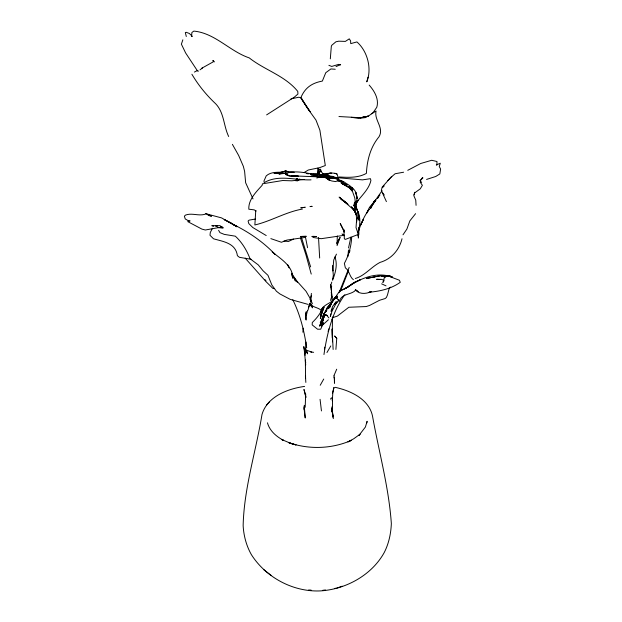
<?xml version="1.0" encoding="UTF-8"?>
<svg xmlns="http://www.w3.org/2000/svg" width="622" height="622" viewBox="0 0 622 622"><rect width="100%" height="100%" fill="white"/><g stroke="black" fill="none" stroke-linecap="round" stroke-linejoin="round"><path stroke-width="0.93" d="M305.192 407.27L305.674 393.928M337.326 235.948L337.031 244.337M305.589 378.573L305.355 360.052M310.705 301.273L311.373 293.397M331.658 286.097C330.461 291.259 332.941 296.266 331.969 301.336M317.819 168.165L317.438 175.21M285.529 171.447L285.584 170.405L288.865 172.566M318.861 172.9L318.689 168.632M330.313 58.857L331.316 46.417L331.713 45.336L335.919 41.791L338.726 41.184L345.389 41.394L349.269 38.836L350.606 40.92L350.738 43.618L356.927 41.931C367.462 51.152 372.135 68.568 366.801 81.847L367.999 77.229M306.094 320.097L306.444 314.981L307.532 310.448M351.694 237.456C351.173 246.475 348.678 255.44 344.37 263.378L345.35 267.818C349.556 270.733 349.377 276.673 353.389 279.69M305.488 349.634L306.055 342.046M335.896 349.432L336.751 338.345L334.745 336.082L336.751 338.345M332.179 407.387L332.21 412.075M191.56 36.527L191.895 32.507L193.839 31.1C215.018 33.075 229.65 51.253 249.251 57.9C264.677 70.115 285.133 75.713 297.775 91.418L297.93 94.023L294.494 97.016L266.613 114.891M347.869 256.746L348.483 250.013M357.79 231.174L358.319 232.309L358.762 227.706L358.878 234.206L345.428 239.384L344.394 238.91L343.709 229.401L344.168 231.252M318.744 172.838L319 170.265M356.74 220.32L356.554 222.186C357.152 216.503 355.675 210.796 351.469 206.792L356.025 213.004M358.28 238.117L358.692 234.23M310.199 305.938L310.502 303.139M354.828 205.128L354.641 206.792L355.947 210.329L353.731 204.817L355.248 208.642M355.014 203.472L355.209 201.808L354.517 205.003L355.271 208.137L354.299 203.044L354.773 205.843M331.215 289.875L331.425 288.313M323.961 354.548C327.04 333.695 332.249 311.871 344.876 294.657M324.49 348.958L324.746 347.162M356.67 219.154L356.025 227.582L358.039 233.491L357.868 231.609M305.627 315.82L306.234 311.77L305.519 316.264L305.853 319.521M330.795 313.861L330.383 316.497L332.094 311.016L336.253 303.155M303.178 328.159L302.891 332.202M333.936 377.741L334.216 375.937M358.319 232.309C359.741 225.592 360.993 218.33 358.047 211.822L358.987 220.25L358.544 214.637M366.809 423.022L367.112 421.296L365.402 427.034L359.026 435.33L360.091 434.187L353.669 438.813L347.931 441.869L351.43 440.337C331.767 449.014 308.761 449.714 288.546 442.553L296.08 444.924L291.998 443.89L281.416 439.404L283.578 440.376C276.393 436.613 269.668 430.914 267.46 422.812M332.63 279.123L333.322 275.499L332.583 265.508M307.968 310.246L309.694 303.948M350.894 237.114L348.522 247.984M332.389 319.172L332.848 317.298M332.475 393.384L334.014 387.42C331.417 395.444 333.26 403.795 332.109 411.982L332.226 410.123L333.322 418.614M414.034 194.772L414.703 192.276M316.466 176.189L317.22 174.821L319.646 174.914L322.367 175.878L321.613 175.769L328.253 175.979L338.5 178.032L328.836 176.205L320.314 175.505M189.718 221.502L189.959 220.631L188.342 220.919L187.797 221.65L201.917 229.114L205.307 230L217.957 227.714L223.119 227.854L219.908 225.63L211.861 225.724L213.626 226.027L212.257 225.389M332.583 280.297C335.429 272.77 337.8 264.848 334.916 256.87M383.3 282.194L383.821 280.374L381.69 279.371L376.582 279.294L379.809 279.511M322.056 319.778L319.553 326.146L323.51 319.047L321.076 325.757L323.51 319.047L320.244 325.112L321.076 322.499M328.105 331.44L328.882 328.82M323.891 315.813L322.344 320.89L321.107 322.88L320.276 322.678L326.877 308.092L332.202 301.997M330.507 300.457L331.814 296.212M331.79 282.085L330.92 284.829L331.573 291.64M310.005 299.641L311.319 295.683M358.505 231.298C360.962 223.422 364.375 215.717 369.305 209.062L366.7 213.113L369.522 207.289L375.696 199.88M182.852 39.824L181.391 44.178L185.636 52.979L197.594 71.071L198.558 71.071M320.82 312.703C321.185 305.752 328.268 304.267 332.832 300.714M308.496 307.478L309.717 303.971M325.127 314.678L322.344 320.89L324.933 314.67M331.923 319.848L332.894 317.127M300.613 98.276C304.718 87.889 311.715 83.045 322.359 81.078L325.765 72.72L330.881 68.956L335.235 69.252M320.968 312.586L322.966 307.26C320.773 313.208 316.816 318.169 312.298 322.515L312.174 324.878L317.531 329.209L320.711 329.209L323.487 322.748L321.784 325.78M340.537 291.096L348.615 270.492M339.107 292.589L349.175 267.452M402.014 238.762C399.262 250.044 391.355 259.094 380.089 262.375C371.272 266.861 364.889 275.748 355.31 278.493M337.808 242.191L340.094 237.379L337.062 245.604M317.181 175.186L317.764 173.81M338.671 299.773L337.684 302.105L335.67 303.723L336.976 301.429M333.82 375.929L336.704 369.211M324.295 313.713L322.569 317.554L324.132 313.434L326.737 309.717L325.951 311.723L327.522 307.423L331.479 303.73L327.677 307.665L331.635 302.93L328.206 308.683L332.016 302.121L335.631 297.549M371.637 206.317L374.374 201.116L370.549 208.588L372.632 204.133L382.118 190.682M349.028 252.897L350.03 250.713M326.954 352.534L330.787 345.949M324 315.688L323.199 317.391L324.35 315.758L326.014 315.066L327.584 315.603L325.259 314.887L326.744 315.323L328.921 317.935M336.455 254.126L333.726 259.988L332.793 270.904L332.762 270.049M318.829 173.958L320.812 170.109L320.4 169.161L318.985 169.744M332.272 308.909L331.067 311.311L332.568 306.568L335.934 301.911L334.714 304.244M319.086 173.53L320.812 170.109L320.843 171.571L320.703 171.112L323.3 174.098M212.499 228.243L210.314 232.434L209.995 235.272L213.525 238.801C223.85 241.733 235.645 243.148 237.402 255.689L239.447 257.321L251.179 259.296M323.347 317.982L325.034 314.856M317.943 172.519L318.246 171.967L319.078 172.201L319.545 175.015M320.229 385.259L323.728 379.047M336.65 243.249L339.379 238.568M355.714 204.428L358.218 200.276L356.6 202.461C361.615 195.448 369.002 189.275 370.914 180.481L370.432 178.677L362.47 179.875L338.181 177.775M337.505 296.57L336.448 298.28L337.598 296.71M304.609 386.41C287.745 388.727 267.172 396.564 261.986 414.524C255.984 451.51 243.995 488.037 243.148 525.652C243.692 535.767 246.39 545.875 251.42 554.707C265.928 577.519 293.32 592.16 320.447 590.9C345.886 589.337 371.769 575.148 384.256 552.491C388.828 543.574 390.927 533.559 391.347 523.592C388.843 487.236 378.891 451.829 372.508 416.032C368.908 399.029 350.427 390.593 335.009 387.296M403.002 234.805L406.858 229.121L409.875 220.857L415.582 213.673M373.216 204.016L375.843 200.175M330.5 399.13L331.402 397.862M339.76 291.073L346.773 287.714L339.76 291.073L336.867 295.061L337.202 298.708L339.449 301.39C341.284 293.343 351.026 295.147 355.652 290.186C359.819 294.571 366.148 293.895 371.225 291.664L369.04 292.247C380.135 291.244 391.106 288.872 400.249 282.318L399.441 280.258L390.562 276.876M421.685 182.456L420.107 180.761L422.525 177.581M370.106 207.624L371.606 205.618M377.523 198.457L378.681 196.917M321.877 325.858L322.919 324.497L321.963 325.547M324.645 312.952L326.908 310.036M375.836 200.082L372.632 204.133L374.46 202.033M377.562 197.951L379.964 195.036M334.566 299.174L335.74 297.759M403.608 172.216L395.118 173.748L390.616 177.628L382.133 187.199L381.34 190.519L386.41 201.629M269.466 401.812L266.457 405.21M295.372 180.761L297.215 178.662M333.244 300.721L332.016 302.121L329.466 307.921L332.599 300.683L336.642 295.769M420.107 180.761L422.913 177.838L422.151 178.335M387.693 180.675L391.782 176.423M335.701 297.526L332.599 300.683L334.628 298.731M382.46 187.657L384.209 185.924M322.18 325.438L328.393 319.755M335.872 297.3L333.796 299.19L335.227 297.961M336.518 296.336L335.071 297.51L336.502 296.414M200.012 69.843L202.57 67.93M344.65 288.981C357.969 279.379 376.434 270.687 392.637 277.326L388.299 276.028L390.484 276.215L392.637 277.326M382.437 282.302L383.65 281.447L384.248 277.536L387.716 275.818M390.702 287.1L389.271 288.087L387.475 294.937L386.41 297.471L385.181 298.537L379.568 300.263L369.554 305.449L366.226 306.553L348.825 307.26L337.388 316.085L332.241 317.788M345.552 288.289L355.924 281.844M351.103 188.023L352.861 189.858L349.914 185.76L343.686 181.748L339.029 180.24L335.631 181.585L331.891 181.01L328.33 179.789L326.729 177.845L329.489 180.085L326.177 178.149L326.014 176.679M371.544 113.849L376.069 111.019C373.915 120.163 384.357 127.774 379.039 136.739C370.424 147.15 367.081 160.165 366.397 173.367C358.015 178.071 348.312 177.449 339.068 176.99M338.345 180.668L339.029 180.24M367.68 116.205L365.339 117.62L358.404 118.374L351.337 117.286M304.205 172.488L308.31 170.008L319.692 167.645L325.306 165.53L319.879 130.146L315.968 120.069L306.941 107.52L301.375 98.369M213.416 61.749L201.442 68.412M407.768 170.311L420.744 163.485L431.684 160.282L436.971 161.502L436.924 165.063L436.302 164.962L440.283 163.228L439.249 166.517L440.609 169.036L439.832 173.942L435.765 176.477L426.583 179.424M194.406 72.059L197.438 70.504M293.537 239.073L288.437 241.484L283.982 241.041M336.035 66.577L340.638 64.602M296.399 180.675L299.827 179.074M296.414 180.808L299.851 179.4M291.003 98.882L298.653 97.257L301.025 97.646L302.432 100.546L310.106 111.703L301.522 98.47M337.279 587.969L342.186 586.188M311.016 174.44L313.62 173.569L318.036 173.631M316.8 178.009L320.431 176.897L325.648 177.628L327.46 178.817L325.462 176.695L327.46 178.817M302.432 209.054C285.708 212.024 271.246 221.082 254.864 224.97L255.751 210.741L256.108 210.99L254.173 209.855L248.816 209.202C248.279 199.662 256.147 191.934 262.15 185.309L262.422 183.817L282.722 180.52L291.757 180.808L304.578 179.439M282.388 173.297L278.959 174.051L285.661 173.281L273.991 173.25L281.665 173.476M279.068 172.667L284.526 171.555M326.853 174.65L323.292 175.357L320.081 175.28L325.92 174.914L323.292 175.357L313.006 174.821M334.613 588.474L336.393 588.14M285.358 173.53C295.738 170.078 306.452 172.932 316.769 175.054M255.3 219.061L249.127 220.126L248.1 221.043L248.816 223.625L252.812 227.528L266.224 235.551M304.516 207.328L300.76 207.849L305.449 207.219M322.764 590.317L325.469 589.951M319.809 175.591L324.855 175.155L330.305 172.838L334.963 173.313L336.961 174.005L338.64 178.833L322.802 176.982M305.651 237.332L286.952 240.061L281.455 242.269L270.842 238.623M286.12 171.299L294.33 172.208M320.431 176.897L317.492 176.998M282.629 172.395L280.063 172.621L283.546 171.765L285.584 170.405L285.171 173.421L286.221 174.922L290.451 176.22L298.513 176.205L290.777 175.801L323.829 177.06L322.515 176.959M322.445 173.694L331.666 173.211M279.947 172.597L282.567 172.387M319.794 175.528L328.338 174.86L321.745 175.552M306.164 236.189L300.465 236.469L306.117 236.477M282.481 172.216C276.953 172.271 270.617 171.874 266.224 175.878L263.938 181.08L264.249 182.588C278.672 174.222 295.372 180.497 311.047 179.851M311.77 236.492L316.474 236.508L312.734 236.321M320.081 175.28L323.494 175.435M308.59 589.983L311.101 590.107M320.338 175.233L323.191 175.396M321.613 175.769L332.358 176.819L329.528 176.531M312.897 174.836L317.383 175.109M322.771 175.824L332.995 176.454L321.03 175.668L327.638 176.337M317.321 176.562L310.977 176.088L338.64 178.833L321.854 176.905M319.133 176.702L325.648 177.628L320.952 176.998M355.271 290.264L357.005 290.396M312.742 174.875L315.579 175.109M319.685 175.544L321.566 175.699M322.32 176.943L325.928 177.262M217.436 227.302L223.119 227.854M338.959 116.539L360.604 117.737L368.372 116.174L373.153 112.559L376.792 107.272C379.257 99.139 374.39 90.975 369.173 85.09M310.246 174.246L317.477 175.077M313.146 174.681L315.945 175.054M310.425 351.881L313.643 352.324M319.568 175.466L322.367 175.878M217.272 226.089L215.375 225.809L217.101 226.097M312.889 237.425L321.177 238.692L344.44 235.272L342.831 234.377M306.662 173.585L308.528 173.865M310.386 174.144L316.901 175.124M212.708 60.816L213.455 60.94M205.695 213.657L221.572 217.902L236.484 226.385L224.2 219.582L231.151 222.894L236.842 226.789L233.499 224.542C249.002 232.208 263.44 242.051 275.344 254.662L272.195 251.84C280.786 259.063 292.713 265.687 292.915 278.306L292.021 275.81M337.287 180.722L339.993 181.274L347.037 185.029L338.454 180.784M220.826 226.665L222.256 226.968M274.419 288.678L272.794 288.328L266.169 281.789L245.2 258.153M208.098 215.375L211.511 216.223L206.209 213.805C199.405 216.751 192.167 212.46 185.457 215.119L184.376 216.215L185.239 218.952L188.971 221.082M340.459 64.851L338.695 64.377L331.72 66.437L328.89 65.326M308.209 304.43L290.194 299.353L279.9 293.934L276.378 291.205L271.822 284.915L267.958 275.305L263.028 270.733L258.247 264.871L250.028 258.736C246.872 250.441 241.927 242.176 235.318 236.181L224.231 234.377L219.955 232.644L218.61 230.319M331.697 177.597L338.15 179.416L343.686 181.748M336.961 174.005L334.963 173.313M307.097 350.388L311.723 352.13M328.96 177.978L330.647 178.662L329.1 177.908M342.59 183.84L350.792 188.497L341.284 183.187L348.242 186.888L352.13 190.767L349.276 187.222L341.284 183.187M287.854 175.241L289.331 175.909L285.171 173.421L287.185 174.79M381.62 283.842L386.021 285.856M287.061 173.546L285.42 172.784L286.742 173.414M349.618 186.561C357.246 189.197 358.63 199.141 355.178 205.61L356.25 201.093L355.652 207.484L355.465 203.324M349.642 186.53L352.814 188.435L350.411 186.546M328.354 177.838L329.924 178.895L327.95 177.371M355.349 289.627L358.358 291.757M347.682 203.969L340.879 199.056L347.69 204.032M321.901 311.07C318.759 306.988 312.291 307.999 310.013 303.101L312.493 307.851L310.946 303.785M342.022 233.926L344.433 235.785M271.169 575.436L263.674 569.596M355.146 211.589L356.562 214.808L353.988 210.065L339.114 197.104L347.092 203.363M339.791 197.648L347.986 204.436M192.478 36.48L189.306 33.448L186.18 32.29L185.34 32.577L186.289 36.504M213.121 60.474L214.442 61.881M384.396 277.163L384.932 277.754M420.153 182.122L422.385 185.294L420.301 188.808L414.672 192.913L413.817 195.611L415.76 200.175L416.071 205.346M265.026 279.651L265.975 280.779M349.276 187.222L352.627 191.809L354.797 197.975L355.325 202.158M382.833 193.038L384.272 195.044M352.029 207.561L355.908 212.942M294.416 279.628L295.489 281.16M307.423 352.853L304.982 349.269L307.641 353.848L305.34 348.623L307.05 351.92M191.895 74.243C198.332 85.183 206.442 95.143 215.71 103.812C224.278 112.769 223.5 125.846 228.671 136.506M353.934 209.334L355.372 211.635M232.395 144.351L238.654 155.469L243.35 166.338L244.617 171.392L245.643 182.744L253.03 198.908M312.415 303.793L310.145 298.404L306.078 291.329L293.786 277.63L297.448 282.264L291.578 273.198M288.709 266.877L287.605 264.747L289.199 267.919M344.137 231.034L340.226 223.555L344.394 232.169M353.817 209.505L356.779 215.507M292.807 299.75C300.263 314.841 304.329 331.363 306.693 347.97M291.858 274.489L292.558 276.176L291.562 273.524M357.712 235.139L358.567 237.565M301.499 237.55L310.642 266.962M300.434 237.829L305.938 254.841L311.241 274.084M331.238 294.914L331.961 297.386M326.115 176.632L326.48 178.001M296.919 178.514L297.58 180.986M305.526 237.487L307.556 247.688M320.066 399.301L321.45 410.932M304.453 349.883L303.777 346.578L304.671 353.475L304.555 351.998M304.749 351.71L305.044 353.545L304.92 351.679M305.697 364.982L304.547 352.215M358.047 211.822L358.902 217.366M305.425 360.947L305.713 362.851M355.426 202.492L356.997 209.855L355.442 205.789L358.132 212.273L357.759 219.053L357.58 217.148M331.231 292.185L331.658 295.209M331.814 408.701L332.988 416.989L331.977 406.796M332.451 413.98L332.817 416.841M305.285 417.774L304.321 406.687L304.22 409.478L304.376 405.342L304.119 408.934L305.122 417.891M330.562 284.565L330.888 288.033M318.526 237.542L319.669 258.021M310.603 297.876L310.946 302.245M305.425 375.976L305.845 382.429M332.101 397.948L332.28 400.809M304.904 351.655L305.107 355.286M332.443 340.024L332.513 341.843L332.467 340.009M332.537 317.181L332.218 334.558L332.366 338.205L332.164 328.968L333.128 349.478M334.512 380.641L334.457 383.261L334.325 377.655L334.512 380.641M321.776 310.114L321.1 312.718L322.297 308.426L321.776 310.114M322.491 310.596L320.338 318.417L324.062 307.058L320.361 315.898L323.051 308.924L322.491 310.596M323.051 316.201L321.807 320.408L324.132 313.434L323.051 316.201M361.6 222.956L360.441 225.397L363.419 219.341L361.6 222.956M353.77 282.652L347.379 287.496L354.486 282.489L360.317 279.791L353.77 282.652M368.372 116.174L360.604 117.737L368.372 116.174M374.203 276.938L366.482 278.485L380.944 275.67L374.203 276.938M312.011 206.333L310.137 206.582L312.011 206.333M387.265 276.137L381.364 276.184L390.484 276.215L387.265 276.137M327.848 177.099L319.296 176.835L332.265 177.324L327.848 177.099M305.635 395.087L303.964 389.458L305.9 397.435L305.316 393.998L305.635 395.087M357.075 198.294L355.8 192.423L357.075 198.294"/></g></svg>
